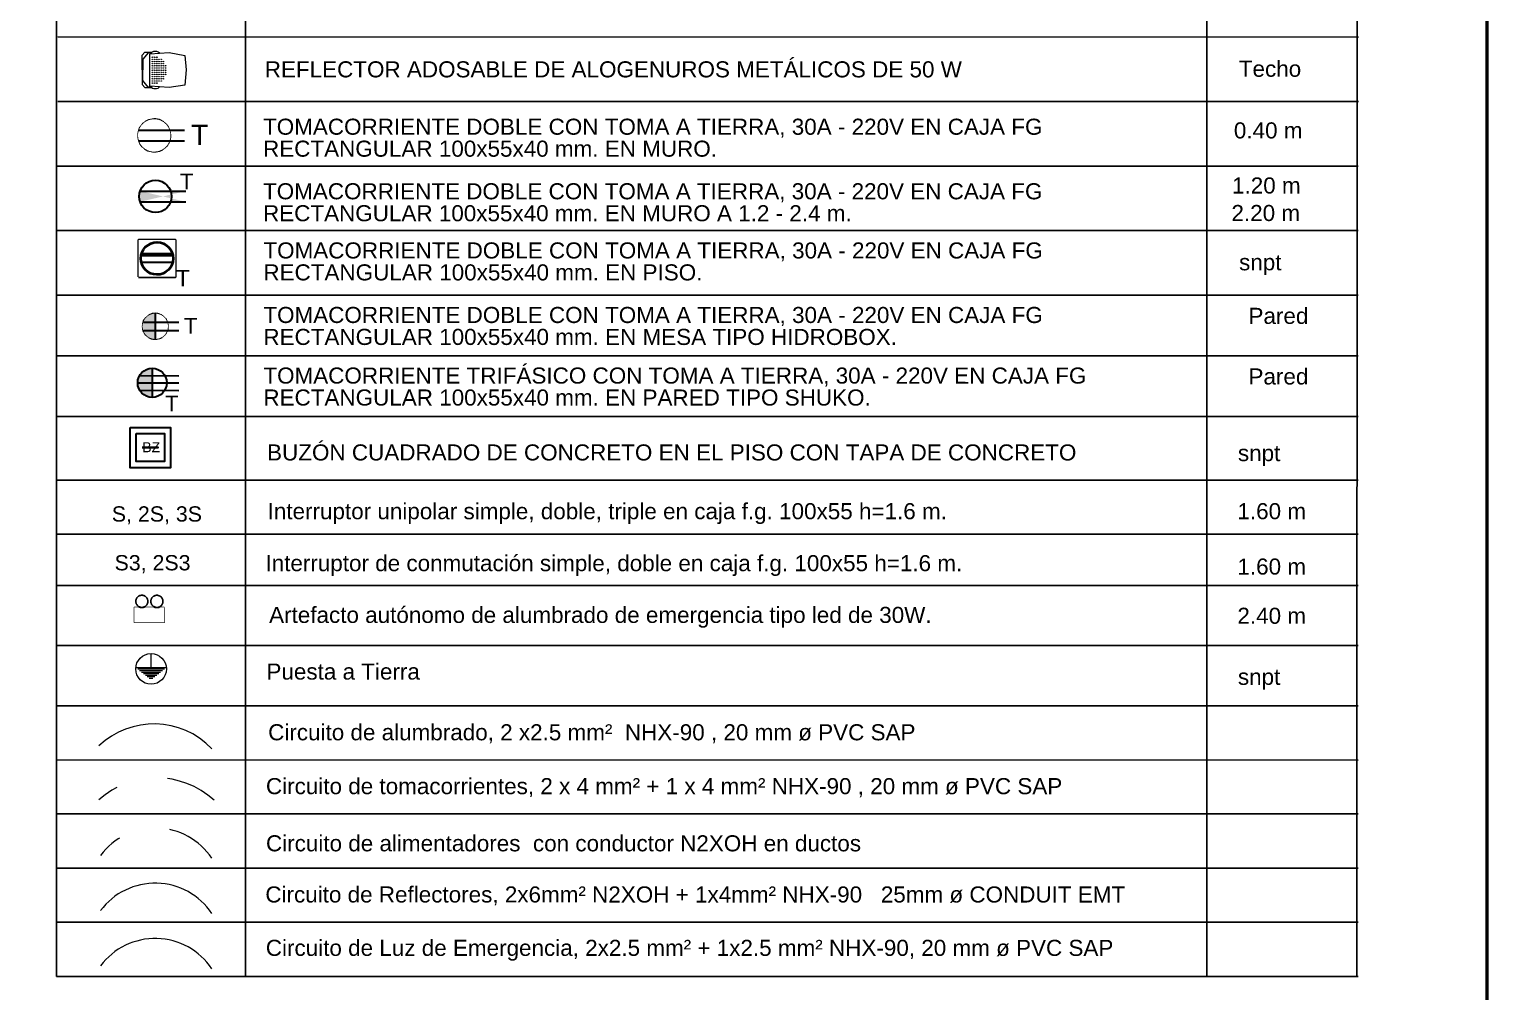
# Model space of a CAD drawing. Header units: millimetres. Extents: x 529.7 to 562.4, y 331.7 to 353.2.
# Drawn here: x 541.147 to 543.934, y 334.829 to 336.669 of the extents above; entities that cross this region are included whole.
import ezdxf
from ezdxf.enums import TextEntityAlignment as Align

# ---------------------------------------------------------------- set-up
doc = ezdxf.new("R2010")
doc.units = ezdxf.units.MM
doc.set_wipeout_variables(frame=1)
for name, pattern in [('CONTINUA', [0]), ('DASHED2', [0.375, 0.25, -0.125]), ('HIDDEN2', [0.1875, 0.125, -0.0625])]:
    doc.linetypes.add(name, pattern=pattern)
for name, color, linetype, lineweight in [('0_Pluma_Nº__1', 253, 'Continuous', 9), ('A-DOOR', 31, 'Continuous', 18), ('Artefactos', 1, 'Continuous', 9), ('Emergencia', 20, 'Continuous', 25), ('IE_ALIMENTADORES', 5, 'Continuous', 30), ('ROTULO', 253, 'Continuous', 0), ('TOMACORRIENTE', 5, 'HIDDEN2', 30)]:
    doc.layers.add(name, color=color, linetype=linetype, lineweight=lineweight)
doc.layers.add('ALUMBRADO', color=1, linetype='Continuous')
doc.layers.add('IE-LEYENDA', color=142, linetype='Continuous')
doc.styles.get("Standard").update_dxf_attribs({"font": 'arial.ttf'})
doc.styles.add('style1', font='arial.ttf')

# ---------------------------------------------------------------- blocks, each defined once
blk = doc.blocks.new('Emergencia')
at = {"color": 1, "lineweight": 5}
blk.add_wipeout([(-0.077, -0.439), (-0.07, -0.435), (-0.064, -0.43), (-0.058, -0.425), (-0.052, -0.42), (-0.047, -0.413), (-0.042, -0.407), (-0.038, -0.4), (-0.034, -0.393), (-0.031, -0.386), (-0.029, -0.378), (-0.027, -0.37), (-0.026, -0.363), (-0.025, -0.355), (-0.025, -0.347), (-0.026, -0.339), (-0.027, -0.331), (-0.029, -0.323), (-0.031, -0.316), (-0.034, -0.308), (-0.038, -0.301), (-0.042, -0.294), (-0.047, -0.288), (-0.052, -0.282), (-0.058, -0.276), (-0.064, -0.271), (-0.07, -0.266), (-0.077, -0.262), (-0.084, -0.259), (-0.092, -0.256), (-0.099, -0.253), (-0.107, -0.251), (-0.115, -0.25), (-0.123, -0.249), (-0.131, -0.25), (-0.139, -0.25), (-0.146, -0.251), (-0.154, -0.253), (-0.162, -0.256), (-0.169, -0.259), (-0.176, -0.262), (-0.183, -0.267), (-0.189, -0.271), (-0.195, -0.276), (-0.201, -0.282), (-0.206, -0.288), (-0.211, -0.295), (-0.215, -0.301), (-0.219, -0.309), (-0.222, -0.316), (-0.224, -0.323), (-0.226, -0.331), (-0.227, -0.339), (-0.228, -0.347), (-0.228, -0.355), (-0.227, -0.363), (-0.226, -0.371), (-0.224, -0.379), (-0.222, -0.386), (-0.218, -0.393), (-0.215, -0.401), (-0.211, -0.407), (-0.206, -0.414), (-0.201, -0.42), (-0.195, -0.425), (-0.189, -0.431), (-0.183, -0.435), (-0.176, -0.439), (-0.169, -0.443), (-0.161, -0.446), (-0.154, -0.448), (-0.146, -0.45), (-0.138, -0.452), (-0.13, -0.452), (-0.122, -0.452), (-0.114, -0.452), (-0.107, -0.45), (-0.099, -0.448), (-0.091, -0.446), (-0.084, -0.443)], dxfattribs=at).dxf.layer = 'Emergencia'
at = {"layer": 'Emergencia', "color": 240, "true_color": 0xed1f24}
blk.add_lwpolyline([(-0.25, -0.25), (0.25, -0.25), (0.25, 0), (-0.25, 0)], close=True, dxfattribs=at)
at = {"color": 240, "lineweight": 5, "true_color": 0xed1f24}
blk.add_wipeout([(-0.25, -0.25), (0.25, -0.25), (0.25, 0), (-0.25, 0)], dxfattribs=at).dxf.layer = 'Emergencia'
at = {"layer": 'Emergencia', "color": 1}
blk.add_lwpolyline([(-0.077, -0.439), (-0.07, -0.435), (-0.064, -0.43), (-0.058, -0.425), (-0.052, -0.42), (-0.047, -0.413), (-0.042, -0.407), (-0.038, -0.4), (-0.034, -0.393), (-0.031, -0.386), (-0.029, -0.378), (-0.027, -0.37), (-0.026, -0.363), (-0.025, -0.355), (-0.025, -0.347), (-0.026, -0.339), (-0.027, -0.331), (-0.029, -0.323), (-0.031, -0.316), (-0.034, -0.308), (-0.038, -0.301), (-0.042, -0.294), (-0.047, -0.288), (-0.052, -0.282), (-0.058, -0.276), (-0.064, -0.271), (-0.07, -0.266), (-0.077, -0.262), (-0.084, -0.259), (-0.092, -0.256), (-0.099, -0.253), (-0.107, -0.251), (-0.115, -0.25), (-0.123, -0.249), (-0.131, -0.25), (-0.139, -0.25), (-0.146, -0.251), (-0.154, -0.253), (-0.162, -0.256), (-0.169, -0.259), (-0.176, -0.262), (-0.183, -0.267), (-0.189, -0.271), (-0.195, -0.276), (-0.201, -0.282), (-0.206, -0.288), (-0.211, -0.295), (-0.215, -0.301), (-0.219, -0.309), (-0.222, -0.316), (-0.224, -0.323), (-0.226, -0.331), (-0.227, -0.339), (-0.228, -0.347), (-0.228, -0.355), (-0.227, -0.363), (-0.226, -0.371), (-0.224, -0.379), (-0.222, -0.386), (-0.218, -0.393), (-0.215, -0.401), (-0.211, -0.407), (-0.206, -0.414), (-0.201, -0.42), (-0.195, -0.425), (-0.189, -0.431), (-0.183, -0.435), (-0.176, -0.439), (-0.169, -0.443), (-0.161, -0.446), (-0.154, -0.448), (-0.146, -0.45), (-0.138, -0.452), (-0.13, -0.452), (-0.122, -0.452), (-0.114, -0.452), (-0.107, -0.45), (-0.099, -0.448), (-0.091, -0.446), (-0.084, -0.443)], close=True, dxfattribs=at)
at = {"color": 1, "lineweight": 5}
blk.add_wipeout([(0.077, -0.439), (0.07, -0.435), (0.064, -0.43), (0.058, -0.425), (0.052, -0.42), (0.047, -0.413), (0.042, -0.407), (0.038, -0.4), (0.034, -0.393), (0.031, -0.386), (0.029, -0.378), (0.027, -0.37), (0.026, -0.363), (0.025, -0.355), (0.025, -0.347), (0.026, -0.339), (0.027, -0.331), (0.029, -0.323), (0.031, -0.316), (0.034, -0.308), (0.038, -0.301), (0.042, -0.294), (0.047, -0.288), (0.052, -0.282), (0.058, -0.276), (0.064, -0.271), (0.07, -0.266), (0.077, -0.262), (0.084, -0.259), (0.092, -0.256), (0.099, -0.253), (0.107, -0.251), (0.115, -0.25), (0.123, -0.249), (0.131, -0.25), (0.139, -0.25), (0.146, -0.251), (0.154, -0.253), (0.162, -0.256), (0.169, -0.259), (0.176, -0.262), (0.183, -0.267), (0.189, -0.271), (0.195, -0.276), (0.201, -0.282), (0.206, -0.288), (0.211, -0.295), (0.215, -0.301), (0.219, -0.309), (0.222, -0.316), (0.224, -0.323), (0.226, -0.331), (0.227, -0.339), (0.228, -0.347), (0.228, -0.355), (0.227, -0.363), (0.226, -0.371), (0.224, -0.379), (0.222, -0.386), (0.218, -0.393), (0.215, -0.401), (0.211, -0.407), (0.206, -0.414), (0.201, -0.42), (0.195, -0.425), (0.189, -0.431), (0.183, -0.435), (0.176, -0.439), (0.169, -0.443), (0.161, -0.446), (0.154, -0.448), (0.146, -0.45), (0.138, -0.452), (0.13, -0.452), (0.122, -0.452), (0.114, -0.452), (0.107, -0.45), (0.099, -0.448), (0.091, -0.446), (0.084, -0.443)], dxfattribs=at).dxf.layer = 'Emergencia'
at = {"layer": 'Emergencia', "color": 1}
blk.add_lwpolyline([(0.077, -0.439), (0.07, -0.435), (0.064, -0.43), (0.058, -0.425), (0.052, -0.42), (0.047, -0.413), (0.042, -0.407), (0.038, -0.4), (0.034, -0.393), (0.031, -0.386), (0.029, -0.378), (0.027, -0.37), (0.026, -0.363), (0.025, -0.355), (0.025, -0.347), (0.026, -0.339), (0.027, -0.331), (0.029, -0.323), (0.031, -0.316), (0.034, -0.308), (0.038, -0.301), (0.042, -0.294), (0.047, -0.288), (0.052, -0.282), (0.058, -0.276), (0.064, -0.271), (0.07, -0.266), (0.077, -0.262), (0.084, -0.259), (0.092, -0.256), (0.099, -0.253), (0.107, -0.251), (0.115, -0.25), (0.123, -0.249), (0.131, -0.25), (0.139, -0.25), (0.146, -0.251), (0.154, -0.253), (0.162, -0.256), (0.169, -0.259), (0.176, -0.262), (0.183, -0.267), (0.189, -0.271), (0.195, -0.276), (0.201, -0.282), (0.206, -0.288), (0.211, -0.295), (0.215, -0.301), (0.219, -0.309), (0.222, -0.316), (0.224, -0.323), (0.226, -0.331), (0.227, -0.339), (0.228, -0.347), (0.228, -0.355), (0.227, -0.363), (0.226, -0.371), (0.224, -0.379), (0.222, -0.386), (0.218, -0.393), (0.215, -0.401), (0.211, -0.407), (0.206, -0.414), (0.201, -0.42), (0.195, -0.425), (0.189, -0.431), (0.183, -0.435), (0.176, -0.439), (0.169, -0.443), (0.161, -0.446), (0.154, -0.448), (0.146, -0.45), (0.138, -0.452), (0.13, -0.452), (0.122, -0.452), (0.114, -0.452), (0.107, -0.45), (0.099, -0.448), (0.091, -0.446), (0.084, -0.443)], close=True, dxfattribs=at)
blk = doc.blocks.new('Tomacorriente con puesta a tierra')
at = {"layer": 'TOMACORRIENTE'}
blk.add_lwpolyline([(0.111, 0.038), (0.106, 0.049), (0.101, 0.06), (0.094, 0.07), (0.086, 0.08), (0.077, 0.088), (0.068, 0.096), (0.057, 0.102), (0.046, 0.108), (0.035, 0.112), (0.023, 0.115), (0.011, 0.117), (-0.002, 0.117), (-0.014, 0.116), (-0.026, 0.114), (-0.038, 0.111), (-0.049, 0.106), (-0.06, 0.101), (-0.07, 0.094), (-0.08, 0.086), (-0.088, 0.077), (-0.096, 0.068), (-0.102, 0.057), (-0.108, 0.046), (-0.112, 0.035), (-0.115, 0.023), (-0.117, 0.011), (-0.117, -0.002), (-0.116, -0.014), (-0.114, -0.026), (-0.111, -0.038), (-0.106, -0.049), (-0.101, -0.06), (-0.094, -0.07), (-0.086, -0.08), (-0.077, -0.088), (-0.068, -0.096), (-0.057, -0.102), (-0.046, -0.108), (-0.035, -0.112), (-0.023, -0.115), (-0.011, -0.117), (0.002, -0.117), (0.014, -0.116), (0.026, -0.114), (0.038, -0.111), (0.049, -0.106), (0.06, -0.101), (0.07, -0.094), (0.08, -0.086), (0.088, -0.077), (0.096, -0.068), (0.102, -0.057), (0.108, -0.046), (0.112, -0.035), (0.115, -0.023), (0.117, -0.011), (0.117, 0.002), (0.116, 0.014), (0.114, 0.026)], close=True, dxfattribs=at)
at = {"layer": 'TOMACORRIENTE', "color": 5, "linetype": 'CONTINUA', "style": 'style1', "text_generation_flag": 4}
blk.add_text('T', height=0.147, rotation=180, dxfattribs=at).set_placement((0.391, -0.069))
blk.add_wipeout([(0.111, 0.038), (0.106, 0.049), (0.101, 0.06), (0.094, 0.07), (0.086, 0.08), (0.077, 0.088), (0.068, 0.096), (0.057, 0.102), (0.046, 0.108), (0.035, 0.112), (0.023, 0.115), (0.011, 0.117), (-0.002, 0.117), (-0.014, 0.116), (-0.026, 0.114), (-0.038, 0.111), (-0.049, 0.106), (-0.06, 0.101), (-0.07, 0.094), (-0.08, 0.086), (-0.088, 0.077), (-0.096, 0.068), (-0.102, 0.057), (-0.108, 0.046), (-0.112, 0.035), (-0.115, 0.023), (-0.117, 0.011), (-0.117, -0.002), (-0.116, -0.014), (-0.114, -0.026), (-0.111, -0.038), (-0.106, -0.049), (-0.101, -0.06), (-0.094, -0.07), (-0.086, -0.08), (-0.077, -0.088), (-0.068, -0.096), (-0.057, -0.102), (-0.046, -0.108), (-0.035, -0.112), (-0.023, -0.115), (-0.011, -0.117), (0.002, -0.117), (0.014, -0.116), (0.026, -0.114), (0.038, -0.111), (0.049, -0.106), (0.06, -0.101), (0.07, -0.094), (0.08, -0.086), (0.088, -0.077), (0.096, -0.068), (0.102, -0.057), (0.108, -0.046), (0.112, -0.035), (0.115, -0.023), (0.117, -0.011), (0.117, 0.002), (0.116, 0.014), (0.114, 0.026)]).dxf.layer = 'TOMACORRIENTE'
at = {"layer": 'TOMACORRIENTE', "color": 5, "linetype": 'CONTINUA'}
for p, q in [((-0.111, 0.039), (0.22, 0.039)), ((-0.111, -0.039), (0.22, -0.039))]:
    blk.add_line(p, q, dxfattribs=at)
blk = doc.blocks.new('tomac. 2.2')
at = {"layer": 'TOMACORRIENTE'}
h = blk.add_hatch(color=256, dxfattribs=at)
h.dxf.hatch_style = 1
edge = h.paths.add_edge_path()
edge.add_line((-0.138, 0.049), (0.275, 0.048))
edge.add_line((-0.138, -0.048), (0.275, -0.049))
edge = h.paths.add_edge_path()
edge.add_ellipse((0, 0), major_axis=(0.104, 0.103), ratio=1, start_angle=475.671, end_angle=514.329)
edge.add_line((-0.138, -0.048), (0.138, -0.049))
edge.add_ellipse((0, 0), major_axis=(0.104, 0.103), ratio=1, start_angle=655.671, end_angle=694.329)
edge.add_line((0.138, 0.048), (-0.138, 0.049))
at = {"layer": 'TOMACORRIENTE', "color": 5, "linetype": 'CONTINUA'}
for p, q in [((-0.138, 0.049), (0.275, 0.048)), ((-0.138, -0.048), (0.275, -0.049))]:
    blk.add_line(p, q, dxfattribs=at)
blk.add_ellipse((0, 0), major_axis=(0.104, 0.103), ratio=1, start_param=5.497787, end_param=11.780972, dxfattribs=at)
at = {"layer": 'TOMACORRIENTE'}
blk.add_text('T', height=0.144, dxfattribs=at).set_placement((0.222, 0.063))
blk = doc.blocks.new('TOMACORRIENTE EN PISO')
at = {"layer": 'TOMACORRIENTE', "linetype": 'CONTINUA', "lineweight": 40}
blk.add_lwpolyline([(-0.166, -0.166), (0.166, -0.166), (0.166, 0.166), (-0.166, 0.166)], close=True, dxfattribs=at)
at = {"layer": 'TOMACORRIENTE', "color": 5, "linetype": 'CONTINUA', "style": 'style1', "text_generation_flag": 4}
blk.add_text('T', height=0.147, rotation=179.8829, dxfattribs=at).set_placement((0.296, -0.251))
at = {"linetype": 'CONTINUA'}
blk.add_wipeout([(-0.166, -0.166), (0.166, -0.166), (0.166, 0.166), (-0.166, 0.166)], dxfattribs=at).dxf.layer = 'TOMACORRIENTE'
at = {"layer": 'TOMACORRIENTE', "color": 5, "linetype": 'CONTINUA', "lineweight": 60}
blk.add_line((-0.142, 0.036), (0.142, 0.036), dxfattribs=at)
at = {"layer": 'TOMACORRIENTE', "color": 5, "linetype": 'CONTINUA'}
blk.add_line((-0.143, -0.033), (0.143, -0.033), dxfattribs=at)
at = {"layer": 'TOMACORRIENTE', "color": 5, "linetype": 'CONTINUA', "lineweight": 40}
blk.add_ellipse((0, 0), major_axis=(0.104, 0.103), ratio=1, start_param=5.497787, end_param=11.780972, dxfattribs=at)
blk = doc.blocks.new('IDROBOX')
at = {"layer": 'TOMACORRIENTE'}
blk.add_lwpolyline([(0.139, 0.047), (0.133, 0.061), (0.126, 0.075), (0.118, 0.088), (0.108, 0.099), (0.097, 0.11), (0.085, 0.12), (0.072, 0.128), (0.058, 0.135), (0.044, 0.14), (0.029, 0.144), (0.014, 0.146), (-0.002, 0.147), (-0.017, 0.146), (-0.032, 0.143), (-0.047, 0.139), (-0.061, 0.133), (-0.075, 0.126), (-0.088, 0.118), (-0.099, 0.108), (-0.11, 0.097), (-0.12, 0.085), (-0.128, 0.072), (-0.135, 0.058), (-0.14, 0.044), (-0.144, 0.029), (-0.146, 0.014), (-0.147, -0.002), (-0.146, -0.017), (-0.143, -0.032), (-0.139, -0.047), (-0.133, -0.061), (-0.126, -0.075), (-0.118, -0.088), (-0.108, -0.099), (-0.097, -0.11), (-0.085, -0.12), (-0.072, -0.128), (-0.058, -0.135), (-0.044, -0.14), (-0.029, -0.144), (-0.014, -0.146), (0.002, -0.147), (0.017, -0.146), (0.032, -0.143), (0.047, -0.139), (0.061, -0.133), (0.075, -0.126), (0.088, -0.118), (0.099, -0.108), (0.11, -0.097), (0.12, -0.085), (0.128, -0.072), (0.135, -0.058), (0.14, -0.044), (0.144, -0.029), (0.146, -0.014), (0.147, 0.002), (0.146, 0.017), (0.143, 0.032)], close=True, dxfattribs=at)
at = {"layer": 'TOMACORRIENTE', "color": 5, "linetype": 'CONTINUA', "style": 'style1', "text_generation_flag": 4}
blk.add_text('T', height=0.183, rotation=179.8829, dxfattribs=at).set_placement((0.488, -0.087))
blk.add_wipeout([(0.139, 0.047), (0.133, 0.061), (0.126, 0.075), (0.118, 0.088), (0.108, 0.099), (0.097, 0.11), (0.085, 0.12), (0.072, 0.128), (0.058, 0.135), (0.044, 0.14), (0.029, 0.144), (0.014, 0.146), (-0.002, 0.147), (-0.017, 0.146), (-0.032, 0.143), (-0.047, 0.139), (-0.061, 0.133), (-0.075, 0.126), (-0.088, 0.118), (-0.099, 0.108), (-0.11, 0.097), (-0.12, 0.085), (-0.128, 0.072), (-0.135, 0.058), (-0.14, 0.044), (-0.144, 0.029), (-0.146, 0.014), (-0.147, -0.002), (-0.146, -0.017), (-0.143, -0.032), (-0.139, -0.047), (-0.133, -0.061), (-0.126, -0.075), (-0.118, -0.088), (-0.108, -0.099), (-0.097, -0.11), (-0.085, -0.12), (-0.072, -0.128), (-0.058, -0.135), (-0.044, -0.14), (-0.029, -0.144), (-0.014, -0.146), (0.002, -0.147), (0.017, -0.146), (0.032, -0.143), (0.047, -0.139), (0.061, -0.133), (0.075, -0.126), (0.088, -0.118), (0.099, -0.108), (0.11, -0.097), (0.12, -0.085), (0.128, -0.072), (0.135, -0.058), (0.14, -0.044), (0.144, -0.029), (0.146, -0.014), (0.147, 0.002), (0.146, 0.017), (0.143, 0.032)]).dxf.layer = 'TOMACORRIENTE'
at = {"layer": 'TOMACORRIENTE'}
h = blk.add_hatch(color=256, dxfattribs=at)
h.dxf.hatch_style = 1
edge = h.paths.add_edge_path()
edge.add_line((0, 0.147), (0, -0.147))
h.paths.add_polyline_path([(0, 0.147), (-0.002, 0.147), (-0.017, 0.146), (-0.032, 0.143), (-0.047, 0.139), (-0.061, 0.133), (-0.075, 0.126), (-0.088, 0.118), (-0.099, 0.108), (-0.11, 0.097), (-0.12, 0.085), (-0.128, 0.072), (-0.135, 0.058), (-0.14, 0.044), (-0.144, 0.029), (-0.146, 0.014), (-0.147, -0.002), (-0.146, -0.017), (-0.143, -0.032), (-0.139, -0.047), (-0.133, -0.061), (-0.126, -0.075), (-0.118, -0.088), (-0.108, -0.099), (-0.097, -0.11), (-0.085, -0.12), (-0.072, -0.128), (-0.058, -0.135), (-0.044, -0.14), (-0.029, -0.144), (-0.014, -0.146), (0, -0.147)])
at = {"layer": 'TOMACORRIENTE', "color": 5, "linetype": 'CONTINUA'}
for p, q in [((-0.138, 0.049), (0.275, 0.048)), ((-0.138, -0.048), (0.275, -0.049))]:
    blk.add_line(p, q, dxfattribs=at)
blk.add_lwpolyline([(0, 0.147), (0, -0.147)], dxfattribs=at)
blk = doc.blocks.new('TOMACOR TRIFASICO')
at = {"layer": 'TOMACORRIENTE', "linetype": 'CONTINUA'}
h = blk.add_hatch(color=256, dxfattribs=at)
h.dxf.hatch_style = 1
edge = h.paths.add_edge_path()
edge.add_line((0, 0.169), (0, -0.169))
h.paths.add_polyline_path([(0, 0.169, 0.414214), (-0.169, 0, 0.414214), (0, -0.169)])
at = {"layer": 'TOMACORRIENTE', "color": 5, "linetype": 'CONTINUA'}
for p, q in [((-0.169, 0), (0.31, -0.001)), ((-0.148, 0.083), (0.31, 0.082)), ((-0.145, -0.087), (0.31, -0.088))]:
    blk.add_line(p, q, dxfattribs=at)
at = {"layer": 'TOMACORRIENTE', "linetype": 'CONTINUA'}
blk.add_lwpolyline([(0, 0.169), (0, -0.169)], dxfattribs=at)
blk.add_circle((0, 0), 0.169, dxfattribs=at)
at = {"layer": 'TOMACORRIENTE', "color": 5, "linetype": 'CONTINUA', "style": 'style1', "text_generation_flag": 4}
blk.add_text('T', height=0.183, rotation=179.8829, dxfattribs=at).set_placement((0.304, -0.332))
blk = doc.blocks.new('buzon')
at = {"layer": 'IE_ALIMENTADORES', "color": 32, "true_color": 0xcd6928}
for points in [[(-0.5, 0.5), (0.5, 0.5), (0.5, -0.5), (-0.5, -0.5)], [(-0.35, 0.35), (0.35, 0.35), (0.35, -0.35), (-0.35, -0.35)], [(-0.2, 0), (0.2, 0), (0.2, 0), (-0.2, 0)]]:
    blk.add_lwpolyline(points, close=True, dxfattribs=at)
at = {"layer": 'IE_ALIMENTADORES', "insert": (-0.2, 0.134), "char_height": 0.25, "attachment_point": 1}
blk.add_mtext_dynamic_manual_height_columns('BZ', width=1.91773, gutter_width=12.5, heights=[0], dxfattribs=at)
blk = doc.blocks.new('41')
at = {"layer": 'Artefactos', "color": 6, "lineweight": 20, "ltscale": 0.1}
for points in [[(125.8321, 244.0005), (125.8321, 244.0733), (125.8446, 244.088), (125.8785, 244.088), (125.8824, 244.0906), (125.8904, 244.0932), (125.9023, 244.0932), (125.9107, 244.0906), (125.9154, 244.0866), (125.9156, 244.0839)], [(125.8774, 244.0813), (125.8774, 244.0856), (125.8619, 244.0856), (125.8343, 244.0534), (125.8343, 244.0005)], [(125.8702, 243.9201), (125.8702, 244.0808), (125.9668, 244.0875), (126.0439, 244.072), (126.0501, 244.0005), (126.0439, 243.925), (125.9668, 243.9135), (125.8702, 243.9201)], [(125.8321, 244.0005), (125.8321, 243.9276), (125.8446, 243.9129), (125.8785, 243.913), (125.8824, 243.9103), (125.8904, 243.9077), (125.9023, 243.9077), (125.9107, 243.9104), (125.9154, 243.9143), (125.9156, 243.917)], [(125.8774, 243.9196), (125.8774, 243.9154), (125.8619, 243.9154), (125.8343, 243.9476), (125.8343, 244.0005)]]:
    blk.add_lwpolyline(points, dxfattribs=at)
for centre in [(125.8825, 244.0636), (125.8825, 244.0527), (125.8825, 244.042), (125.8825, 244.0313), (125.8825, 244.0208), (125.8825, 244.0099), (125.8937, 244.0636), (125.8937, 244.0527), (125.8937, 244.042), (125.8937, 244.0313), (125.8937, 244.0208), (125.8937, 244.0099), (125.9046, 244.0636), (125.9046, 244.0527), (125.9046, 244.042), (125.9046, 244.0313), (125.9046, 244.0208), (125.9046, 244.0099), (125.9155, 244.0527), (125.9155, 244.042), (125.9155, 244.0313), (125.9155, 244.0208), (125.9155, 244.0099), (125.9263, 244.0527), (125.9263, 244.042), (125.9263, 244.0313), (125.9263, 244.0208), (125.9263, 244.0099), (125.9372, 244.042), (125.9372, 244.0313), (125.9372, 244.0208), (125.9372, 244.0099), (125.9481, 244.0208), (125.9481, 244.0099), (125.8825, 243.9989), (125.8825, 243.9882), (125.8825, 243.9777), (125.8825, 243.967), (125.8825, 243.9561), (125.8825, 243.9455), (125.8825, 243.9348), (125.8937, 243.9989), (125.8937, 243.9882), (125.8937, 243.9777), (125.8937, 243.967), (125.8937, 243.9561), (125.8937, 243.9455), (125.8937, 243.9348), (125.9046, 243.9989), (125.9046, 243.9882), (125.9046, 243.9777), (125.9046, 243.967), (125.9046, 243.9561), (125.9046, 243.9455), (125.9046, 243.9348), (125.9155, 243.9989), (125.9155, 243.9882), (125.9155, 243.9777), (125.9155, 243.967), (125.9155, 243.9561), (125.9155, 243.9455), (125.9263, 243.9989), (125.9263, 243.9882), (125.9263, 243.9777), (125.9263, 243.967), (125.9263, 243.9561), (125.9263, 243.9455), (125.9372, 243.9989), (125.9372, 243.9882), (125.9372, 243.9777), (125.9372, 243.967), (125.9372, 243.9561), (125.9481, 243.9989), (125.9481, 243.9882), (125.9481, 243.9777), (125.8938, 243.9346), (125.9044, 243.9346)]:
    blk.add_circle(centre, 0.00121, dxfattribs=at)
blk = doc.blocks.new('LYYYDD')
at = {"layer": 'IE-LEYENDA', "linetype": 'Continuous'}
for p, q in [((50.523, 52.331), (50.5231, 42.1254)), ((56.0206, 42.1252), (56.0209, 51.9642)), ((56.737, 42.1252), (56.7421, 51.9642)), ((51.4259, 50.4102), (51.4257, 42.1254)), ((50.5284, 46.6141), (56.745, 46.6139)), ((50.5284, 46.3057), (56.745, 46.3056)), ((50.523, 45.9974), (56.7448, 45.9972)), ((50.523, 45.6891), (56.7448, 45.6889)), ((50.523, 45.3807), (56.7448, 45.3806)), ((50.523, 45.0912), (56.7448, 45.0911)), ((50.523, 44.8017), (56.7448, 44.8016)), ((50.523, 44.4973), (56.7448, 44.4971)), ((50.5228, 44.2395), (56.7448, 44.2394)), ((50.5228, 43.9934), (56.7448, 43.9932)), ((50.523, 43.7076), (56.7448, 43.7074)), ((50.523, 43.4185), (56.7447, 43.4184)), ((50.523, 43.1602), (56.7447, 43.16)), ((50.523, 42.9033), (56.7447, 42.9032)), ((50.523, 42.6435), (56.7447, 42.6434)), ((50.5231, 42.3852), (56.7447, 42.385)), ((50.5231, 42.1254), (56.7447, 42.1252))]:
    blk.add_line(p, q, dxfattribs=at)
at = {"layer": 'ROTULO', "color": 7, "linetype": 'Continuous', "ltscale": 30}
blk.add_line((50.9736, 43.6684), (50.9733, 43.6047), dxfattribs=at)
at = {"layer": 'ROTULO', "color": 7, "linetype": 'Continuous'}
for p, q in [((50.9015, 43.6024), (51.0472, 43.6024)), ((50.9106, 43.5951), (51.0381, 43.5951)), ((50.9197, 43.5878), (51.029, 43.5878)), ((50.9288, 43.5805), (51.0199, 43.5805)), ((50.938, 43.5732), (51.0108, 43.5732)), ((50.9471, 43.5659), (51.0017, 43.5659)), ((50.9562, 43.5586), (50.9926, 43.5586)), ((50.9653, 43.5513), (50.9835, 43.5513))]:
    blk.add_line(p, q, dxfattribs=at)
at = {"layer": 'ROTULO', "color": 1}
blk.add_circle((50.9744, 43.5952), 0.0732, dxfattribs=at)
blk.add_arc((50.9881, 42.9501), 0.3823, 43.67323, 133.58082, dxfattribs=at)
at = {"layer": 'ROTULO', "color": 5, "linetype": 'DASHED2'}
blk.add_arc((50.9993, 42.6668), 0.4084, 47.41368, 132.16389, dxfattribs=at)
at = {"layer": 'ROTULO', "color": 4, "linetype": 'DASHED2'}
blk.add_arc((50.9939, 42.509), 0.3265, 33.81107, 143.23341, dxfattribs=at)
at = {"layer": 'ROTULO', "color": 4, "linetype": 'CONTINUA'}
blk.add_arc((50.9939, 42.2451), 0.3265, 33.81107, 143.23341, dxfattribs=at)
at = {"layer": 'ROTULO', "color": 6, "linetype": 'CONTINUA'}
blk.add_arc((50.9939, 41.9811), 0.3265, 33.81107, 143.23341, dxfattribs=at)
at = {"layer": 'A-DOOR', "color": 2, "lineweight": 80, "xscale": 0.9600000000000002, "yscale": 0.9600000000000002, "zscale": 0.9600000000000002}
blk.add_blockref('41', (-69.8665, -187.7836), dxfattribs=at)
at = {"layer": 'IE_ALIMENTADORES', "xscale": 0.1920000000000001, "yscale": 0.1920000000000001, "zscale": 0.1920000000000001}
blk.add_blockref('buzon', (50.9706, 44.6526), dxfattribs=at)
at = {"layer": 'ROTULO'}
for name, p, xscale, yscale, zscale, rotation in [('Tomacorriente con puesta a tierra', (50.9894, 46.1438), 0.6602310000000002, 0.6602310000000002, 0.6602310000000002, 359.8828537432621), ('Emergencia', (50.9662, 43.818), 0.2852197920000004, 0.2852197920000004, 0.2852197920000004, 179.9518922148181)]:
    blk.add_blockref(name, p, dxfattribs=dict(at, xscale=xscale, yscale=yscale, zscale=zscale, rotation=rotation))
at = {"layer": 'ROTULO', "xscale": 0.5281848000000001, "yscale": 0.5281848000000001, "zscale": 0.5281848000000001}
for name, p in [('tomac. 2.2', (50.9951, 45.8524)), ('TOMACORRIENTE EN PISO', (51.0027, 45.556))]:
    blk.add_blockref(name, p, dxfattribs=at)
at = {"layer": 'TOMACORRIENTE', "xscale": 0.41184, "yscale": 0.41184, "zscale": 0.41184}
blk.add_blockref('IDROBOX', (50.9945, 45.2319), dxfattribs=at)
at = {"layer": 'TOMACORRIENTE', "linetype": 'CONTINUA', "xscale": 0.41184, "yscale": 0.41184, "zscale": 0.41184}
blk.add_blockref('TOMACOR TRIFASICO', (50.9799, 44.9621), dxfattribs=at)
at = {"layer": 'IE-LEYENDA', "style": 'style1'}
for s, p in [('REFLECTOR ADOSABLE DE ALOGENUROS METÁLICOS DE 50 W', (51.5177, 46.4212)), ('Techo', (56.1736, 46.424)), ('TOMACORRIENTE DOBLE CON TOMA A TIERRA, 30A - 220V EN CAJA FG ', (51.5095, 46.1471, 0)), ('0.40 m', (56.15, 46.1295)), ('RECTANGULAR 100x55x40 mm. EN MURO.', (51.5095, 46.0422, 0)), ('TOMACORRIENTE DOBLE CON TOMA A TIERRA, 30A - 220V EN CAJA FG ', (51.5094, 45.8387, 0)), ('1.20 m', (56.1412, 45.8664)), ('RECTANGULAR 100x55x40 mm. EN MURO A 1.2 - 2.4 m.', (51.5094, 45.7338, 0)), ('2.20 m', (56.1384, 45.7349)), ('TOMACORRIENTE DOBLE CON TOMA A TIERRA, 30A - 220V EN CAJA FG', (51.5112, 45.5561, 0)), ('snpt', (56.1749, 45.4995)), ('RECTANGULAR 100x55x40 mm. EN PISO.', (51.5112, 45.4512, 0)), ('TOMACORRIENTE DOBLE CON TOMA A TIERRA, 30A - 220V EN CAJA FG ', (51.5111, 45.2478, 0)), ('Pared', (56.2198, 45.2435)), ('RECTANGULAR 100x55x40 mm. EN MESA TIPO HIDROBOX.', (51.5111, 45.1429, 0)), ('TOMACORRIENTE TRIFÁSICO CON TOMA A TIERRA, 30A - 220V EN CAJA FG ', (51.5111, 44.9583, 0)), ('Pared', (56.2198, 44.954)), ('RECTANGULAR 100x55x40 mm. EN PARED TIPO SHUKO.', (51.5111, 44.8534, 0)), ('BUZÓN CUADRADO DE CONCRETO EN EL PISO CON TAPA DE CONCRETO', (51.5289, 44.5911)), ('snpt', (56.1694, 44.5879)), ('Interruptor unipolar simple, doble, triple en caja f.g. 100x55 h=1.6 m.', (51.5314, 44.3104)), ('1.60 m', (56.1669, 44.3104)), ('Interruptor de conmutación simple, doble en caja f.g. 100x55 h=1.6 m.', (51.5211, 44.0622)), ('1.60 m', (56.1669, 44.0459)), ('Artefacto autónomo de alumbrado de emergencia tipo led de 30W.', (51.5386, 43.815)), ('2.40 m', (56.1669, 43.8108)), ('snpt', (56.1693, 43.519)), ('Circuito de alumbrado, 2 x2.5 mm²  NHX-90 , 20 mm ø PVC SAP', (51.534, 43.2542)), ('Circuito de tomacorrientes, 2 x 4 mm² + 1 x 4 mm² NHX-90 , 20 mm ø PVC SAP', (51.5234, 42.9969)), ('Circuito de alimentadores  con conductor N2XOH en ductos', (51.5236, 42.7238)), ('Circuito de Reflectores, 2x6mm² N2XOH + 1x4mm² NHX-90   25mm ø CONDUIT EMT', (51.5205, 42.4794)), ('Circuito de Luz de Emergencia, 2x2.5 mm² + 1x2.5 mm² NHX-90, 20 mm ø PVC SAP', (51.5228, 42.2243))]:
    blk.add_text(s, height=0.0768, rotation=359.99834, dxfattribs=at).set_placement(p)
blk.add_text('Puesta a Tierra', height=0.0768, rotation=359.99834, dxfattribs=at).set_placement((51.8925, 43.5442), align=Align.CENTER)
at = {"layer": 'ROTULO', "style": 'style1'}
for s, p in [('S, 2S, 3S', (50.7867, 44.299)), ('S3, 2S3', (50.7999, 44.066))]:
    blk.add_text(s, height=0.07304, rotation=359.99834, dxfattribs=at).set_placement(p)

msp = doc.modelspace()

# ---------------------------------------------------------------- linework, layer by layer
at = {"layer": '0_Pluma_Nº__1', "color": 30, "lineweight": 50, "true_color": 0xf8991e}
msp.add_lwpolyline([(530.7199, 339.6619), (543.9337, 339.6619), (543.9337, 332.3692), (530.7199, 332.3692)], close=True, dxfattribs=at)

# ---------------------------------------------------------------- next in the draw order: block references
at = {"layer": 'ALUMBRADO', "xscale": 0.4, "yscale": 0.4, "zscale": 0.4}
msp.add_blockref('LYYYDD', (520.99, 318.0081), dxfattribs=at)

doc.saveas('drawing.dxf')
